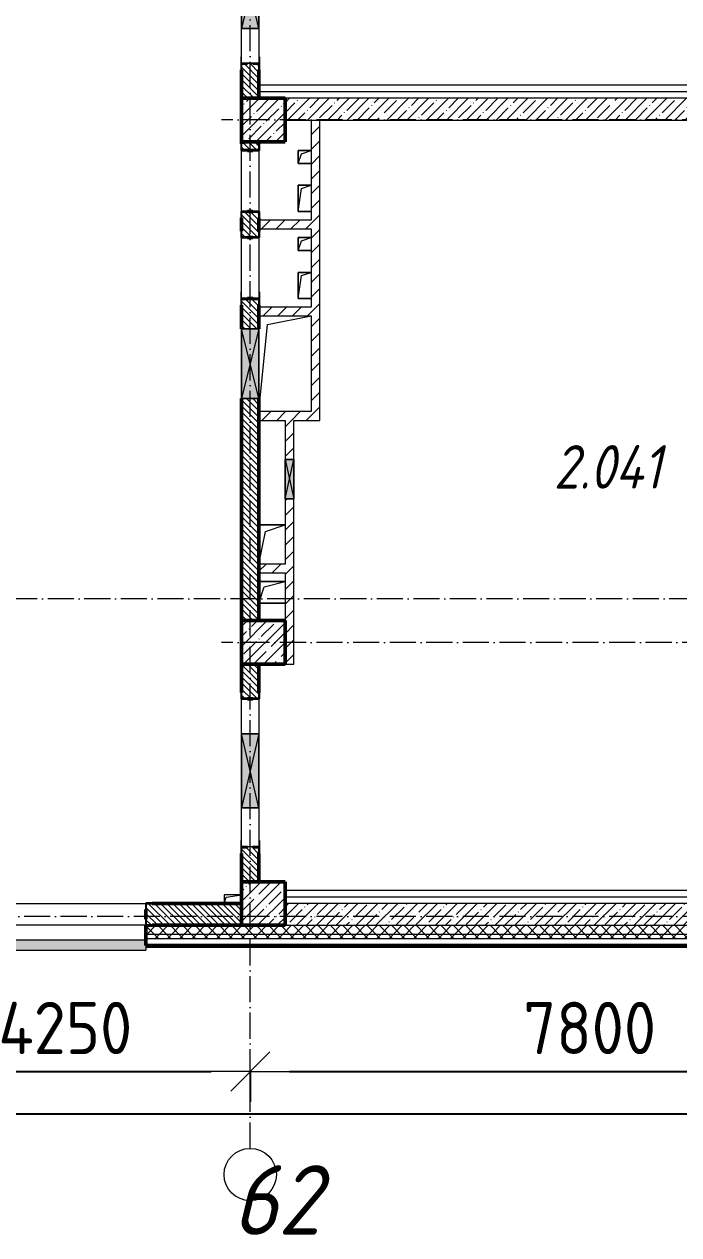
# Model space of a CAD drawing. Header units: millimetres. Extents: x 2294 to 908349, y -83289 to 219220.
# Drawn here: x 98316 to 105837, y 551 to 14456 of the extents above; entities that cross this region are included whole.
import ezdxf

# ---------------------------------------------------------------- set-up
doc = ezdxf.new("R2010")
doc.units = ezdxf.units.MM
doc.linetypes.add('50_200_ШТРИХ_1Т_ш5_п1_п1_', pattern=[700, 500, -100, 0, -100])
for name, color, linetype, lineweight in [('A-____-____-DIMS', 7, 'Continuous', 9), ('A-DETL-____-OTLN-4', 7, 'Continuous', 18), ('A-DETL-GENF-OTLN', 7, 'Continuous', 9), ('A-FLOR-____-OTLN', 7, 'Continuous', 9), ('A-GENM-____-MCUT', 7, 'Continuous', 25), ('A-GENM-____-OTLN', 7, 'Continuous', 9), ('A-GENM-____-OTLN-1', 7, 'Continuous', 25), ('A-GLAZ-____-OTLN', 7, 'Continuous', 9), ('A-WALL-____-MCUT-1', 7, 'Continuous', 9), ('A-WALL-____-MCUT-2', 7, 'Continuous', 50), ('A-WALL-____-MCUT-3', 7, 'Continuous', 9), ('A-WALL-____-OTLN', 7, 'Continuous', 9), ('A-WALL-____-PATT-1', 7, 'Continuous', 9), ('A-WALL-FNSH-MCUT-1', 7, 'Continuous', 9), ('I-WALL-____-OTLN', 7, 'Continuous', 9), ('S-COLS-____-MCUT', 7, 'Continuous', 50), ('S-COLS-____-OTLN', 7, 'Continuous', 9), ('S-GRID-____-IDEN', 7, 'Continuous', 9), ('S-GRID-____-OTLN-1', 7, '50_200_ШТРИХ_1Т_ш5_п1_п1_', 9), ('Марки помещений', 7, 'Continuous', 9)]:
    doc.layers.add(name, color=color, linetype=linetype, lineweight=lineweight)
doc.layers.add('A-GLAZ-____-OTLN-1', color=7, linetype='Continuous', lineweight=9, true_color=0xc0c0c0)
doc.styles.add('ISOCPEUR_I', font='isocpeui.ttf', dxfattribs={"width": 0.9, "height": 2.5})
doc.styles.add('ISOCPEUR_I_3', font='isocpeui.ttf', dxfattribs={"width": 0.85, "height": 2.2})
doc.styles.add('СПДС', font='isocpeur.ttf', dxfattribs={"width": 0.9})
doc.dimstyles.new('Размера А3', dxfattribs={"dimtxt": 800, "dimasz": 450, "dimexe": 350, "dimexo": 100, "dimgap": 200, "dimtad": 1, "dimdec": 0, "dimrnd": 10, "dimzin": 0, "dimdsep": 46, "dimtxsty": 'СПДС', "dimblk": 'ARROWHEAD_6', "dimcen": 1, "dimclrd": 5, "dimclre": 5, "dimclrt": 5, "dimazin": 0, "dimtfac": 1, "dimtdec": 0, "dimtmove": 2, "dimatfit": 3, "dimfxl": 1, "dimtolj": 1, "dimtzin": 0, "dimarcsym": 0})
pattern_1 = [(135, (7562.787, 6025.276), (-35.35534, -35.35534), [])]
pattern_2 = [(45, (7562.79, 6025.28), (-70.71068, 70.71068), []), (135, (7562.79, 6025.28), (-70.71068, -70.71068), [])]
pattern_3 = [(45, (7562.79, 6025.28), (-84.85281, 84.85281), [])]
pattern_4 = [(45, (7562.79, 6025.28), (-114.04925, 114.04925), []), (45, (7676.84, 6025.28), (-114.04925, 114.04925), [201.612, -40.322, 3.353, -36.97])]

# ---------------------------------------------------------------- blocks, each defined once
blk = doc.blocks.new('BSC_Колонна _Прямоугольная - 500х500-V21-АР1_План отверстий 2 этажа в осях 1-64_А-ГГ')
at = {"layer": 'S-COLS-____-OTLN'}
h = blk.add_hatch(dxfattribs=at)
h.set_pattern_fill('FP_50', color=256, style=0, pattern_type=2)
h.set_pattern_definition([(45, (-93500, 1668.96), (-114.04925, 114.04925), []), (45, (-93385.95, 1668.96), (-114.04925, 114.04925), [201.613, -40.323, 3.353, -36.97])])
h.paths.add_polyline_path([(-250, -250), (250, -250), (250, 250), (-250, 250)], flags=0)
at = {"layer": 'S-COLS-____-MCUT'}
for p, q in [((250, 250), (-250, 250)), ((-250, 250), (-250, -250)), ((250, -250), (250, 250)), ((-250, -250), (250, -250))]:
    blk.add_line(p, q, dxfattribs=at)
blk = doc.blocks.new('BSC_Колонна _Прямоугольная - 500х500-V23-АР1_План отверстий 2 этажа в осях 1-64_А-ГГ')
at = {"layer": 'S-COLS-____-OTLN'}
h = blk.add_hatch(dxfattribs=at)
h.set_pattern_fill('FP_52', color=256, style=0, pattern_type=2)
h.set_pattern_definition([(45, (-93500, -7331.04), (-114.04925, 114.04925), []), (45, (-93385.95, -7331.04), (-114.04925, 114.04925), [201.613, -40.323, 3.353, -36.97])])
h.paths.add_polyline_path([(-250, -250), (250, -250), (250, 250), (-250, 250)], flags=0)
at = {"layer": 'S-COLS-____-MCUT'}
for p, q in [((250, 250), (-250, 250)), ((-250, 250), (-250, -250)), ((250, -250), (250, 250)), ((-250, -250), (250, -250))]:
    blk.add_line(p, q, dxfattribs=at)
blk = doc.blocks.new('BSC_Колонна _Прямоугольная - 500х500-V78-АР1_План отверстий 2 этажа в осях 1-64_А-ГГ')
at = {"layer": 'S-COLS-____-OTLN'}
h = blk.add_hatch(dxfattribs=at)
h.set_pattern_fill('FP_107', color=256, style=0, pattern_type=2)
h.set_pattern_definition([(45, (-93500, -1331.04), (-114.04925, 114.04925), []), (45, (-93385.95, -1331.04), (-114.04925, 114.04925), [201.613, -40.323, 3.353, -36.97])])
h.paths.add_polyline_path([(-250, -250), (250, -250), (250, 250), (-250, 250)], flags=0)
at = {"layer": 'S-COLS-____-MCUT'}
for p, q in [((250, 250), (-250, 250)), ((-250, 250), (-250, -250)), ((250, -250), (250, 250)), ((-250, -250), (250, -250))]:
    blk.add_line(p, q, dxfattribs=at)
blk = doc.blocks.new('Фахверк_СКБ_Уголок - 250_2700-27497298-АР1_План отверстий 2 этажа в осях 1-64_А-ГГ')
at = {"layer": 'A-GENM-____-MCUT'}
for p, q in [((200, 181), (125, 181)), ((125, 181), (125, 106)), ((131, 106), (131, 175)), ((131, 175), (200, 175)), ((200, 175), (200, 181)), ((125, 106), (131, 106)), ((131, -6), (125, -6)), ((125, -6), (125, -81)), ((125, -81), (200, -81)), ((131, -75), (131, -6)), ((200, -75), (131, -75)), ((200, -81), (200, -75))]:
    blk.add_line(p, q, dxfattribs=at)
blk = doc.blocks.new('Фахверк_СКБ_Уголок - 200_3960-28268576-АР1_План отверстий 2 этажа в осях 1-64_А-ГГ')
at = {"layer": 'A-GENM-____-MCUT'}
for p, q in [((200, 156), (125, 156)), ((125, 156), (125, 81)), ((131, 81), (131, 150)), ((131, 150), (200, 150)), ((200, 150), (200, 156)), ((125, 81), (131, 81)), ((131, 19), (125, 19)), ((125, 19), (125, -56)), ((131, -50), (131, 19)), ((125, -56), (200, -56)), ((200, -50), (131, -50)), ((200, -56), (200, -50))]:
    blk.add_line(p, q, dxfattribs=at)
blk = doc.blocks.new('154_Стойка_СКБ_Уголок - СМ-2480_200-28346303-АР1_План отверстий 2 этажа в осях 1-64_А-ГГ')
at = {"layer": 'A-GENM-____-MCUT'}
for p, q in [((125, 156), (125, 81)), ((200, 156), (125, 156)), ((131, 81), (131, 150)), ((131, 150), (200, 150)), ((200, 150), (200, 156)), ((125, 81), (131, 81)), ((131, 19), (125, 19)), ((125, 19), (125, -56)), ((131, -50), (131, 19)), ((125, -56), (200, -56)), ((200, -50), (131, -50)), ((200, -56), (200, -50))]:
    blk.add_line(p, q, dxfattribs=at)
blk = doc.blocks.new('Стойка_Влож_Полоса боковая - Полоса-28213942-АР1_План отверстий 2 этажа в осях 1-64_А-ГГ')
at = {"layer": 'A-GENM-____-OTLN'}
for p, q in [((-5, 60), (0, 60)), ((-5, -60), (-5, 60)), ((0, 31), (0, -31)), ((0, -60), (-5, -60))]:
    blk.add_line(p, q, dxfattribs=at)
blk = doc.blocks.new('Стойка_Влож_Уголок_Опорный - Уголок-28213941-АР1_План отверстий 2 этажа в осях 1-64_А-ГГ')
at = {"layer": 'A-GENM-____-OTLN'}
for p, q in [((-212, -6), (-212, 0)), ((0, 0), (0, -6)), ((-212, -75), (-212, -6)), ((-212, -6), (-206, -6)), ((-212, -75), (-206, -75)), ((-6, -6), (0, -6)), ((-6, -75), (0, -75)), ((0, -6), (0, -75))]:
    blk.add_line(p, q, dxfattribs=at)
blk = doc.blocks.new('154_Стойка_СКБ_Уголок - СМ-2180_200-28268025-АР1_План отверстий 2 этажа в осях 1-64_А-ГГ')
at = {"layer": 'A-GENM-____-MCUT'}
for p, q in [((125, 156), (125, 81)), ((200, 156), (125, 156)), ((131, 81), (131, 150)), ((131, 150), (200, 150)), ((200, 150), (200, 156)), ((125, 81), (131, 81)), ((131, 19), (125, 19)), ((125, 19), (125, -56)), ((131, -50), (131, 19)), ((125, -56), (200, -56)), ((200, -50), (131, -50)), ((200, -56), (200, -50))]:
    blk.add_line(p, q, dxfattribs=at)
blk = doc.blocks.new('Фахверк_СКБ_Уголок - 200_3960_зеркало-28268689-АР1_План отверстий 2 этажа в осях 1-64_А-ГГ')
at = {"layer": 'A-GENM-____-MCUT'}
for p, q in [((200, 156), (125, 156)), ((125, 156), (125, 81)), ((131, 81), (131, 150)), ((131, 150), (200, 150)), ((200, 150), (200, 156)), ((125, 81), (131, 81)), ((131, 19), (125, 19)), ((125, 19), (125, -56)), ((131, -50), (131, 19)), ((125, -56), (200, -56)), ((200, -50), (131, -50)), ((200, -56), (200, -50))]:
    blk.add_line(p, q, dxfattribs=at)
blk = doc.blocks.new('AR_Отверстие прямоугольное _в плите_ - AR_Отверстие прямоугольное _в плите_-30423627-АР1_План отверстий 2 этажа в осях 1-64_А-ГГ')
at = {"layer": 'A-GENM-____-OTLN'}
for p, q in [((75, 75), (-75, 75)), ((-75, 75), (-75, -75)), ((-75, -75), (-37, 37)), ((-37, 37), (75, 75)), ((-75, -75), (75, -75))]:
    blk.add_line(p, q, dxfattribs=at)
blk = doc.blocks.new('AR_Отверстие прямоугольное _в плите_ - AR_Отверстие прямоугольное _в плите_-30423637-АР1_План отверстий 2 этажа в осях 1-64_А-ГГ')
at = {"layer": 'A-GENM-____-OTLN'}
for p, q in [((75, 150), (-75, 150)), ((-75, 150), (-75, -150)), ((-37, 113), (75, 150)), ((-75, -150), (-37, 113)), ((-75, -150), (75, -150))]:
    blk.add_line(p, q, dxfattribs=at)
blk = doc.blocks.new('AR_Отверстие прямоугольное _в плите_ - AR_Отверстие прямоугольное _в плите_-V161-АР1_План отверстий 2 этажа в осях 1-64_А-ГГ')
at = {"layer": 'A-GENM-____-OTLN'}
for p, q in [((100, 50), (-100, 50)), ((-100, 50), (-100, -50)), ((-100, -50), (-75, 25)), ((-75, 25), (100, 50))]:
    blk.add_line(p, q, dxfattribs=at)
blk = doc.blocks.new('AR_Отверстие прямоугольное _в плите_ - AR_Отверстие прямоугольное _в плите_-30552713-АР1_План отверстий 2 этажа в осях 1-64_А-ГГ')
at = {"layer": 'A-GENM-____-OTLN'}
for p, q in [((-300, -550), (-200, 450)), ((-200, 450), (300, 550))]:
    blk.add_line(p, q, dxfattribs=at)
blk = doc.blocks.new('AR_Отверстие прямоугольное _в плите_ - AR_Отверстие прямоугольное _в плите_-30552572-АР1_План отверстий 2 этажа в осях 1-64_А-ГГ')
at = {"layer": 'A-GENM-____-OTLN'}
for p, q in [((150, 125), (-150, 125)), ((-150, -125), (-88, 63)), ((-88, 63), (150, 125)), ((-150, -125), (150, -125))]:
    blk.add_line(p, q, dxfattribs=at)
blk = doc.blocks.new('AR_Отверстие прямоугольное _в плите_ - AR_Отверстие прямоугольное _в плите_-V177-АР1_План отверстий 2 этажа в осях 1-64_А-ГГ')
at = {"layer": 'A-GENM-____-OTLN'}
for p, q in [((150, 225), (-150, 225)), ((-150, -225), (-75, 150)), ((-75, 150), (150, 225))]:
    blk.add_line(p, q, dxfattribs=at)
blk = doc.blocks.new('Отлив_СКБ - Отлив витража_120_НВФ-V194-АР1_План отверстий 2 этажа в осях 1-64_А-ГГ')
at = {"layer": 'A-GLAZ-____-OTLN-1'}
for points in [[(1800, -2), (1800, 0), (0, 0), (0, -2), (1544, -2)], [(1544, -120), (1800, -120), (1800, -2), (0, -2), (0, -120)]]:
    blk.add_hatch(color=256, dxfattribs=at).paths.add_polyline_path(points, flags=0)
at = {"layer": 'A-GLAZ-____-OTLN'}
for p, q in [((0, 0), (1800, 0)), ((1800, -2), (0, -2)), ((0, -120), (0, -83)), ((0, -120), (1800, -120)), ((1800, -83), (1800, -120))]:
    blk.add_line(p, q, dxfattribs=at)
blk = doc.blocks.new('AR_Отверстие прямоугольное _в стене_ - AR_Отверстие прямоугольное _в стене__ОВ-36856221-АР1_План отверстий 2 этажа в осях 1-64_А-ГГ')
at = {"layer": 'A-GLAZ-____-OTLN'}
blk.add_hatch(color=256, dxfattribs=at).paths.add_polyline_path([(-225, -50), (225, -50), (225, 50), (-225, 50)], flags=0)
at = {"layer": 'A-DETL-GENF-OTLN'}
for p, q in [((-225, -50), (-225, 50)), ((-225, 50), (225, 50)), ((225, 50), (-225, -50)), ((-225, 50), (225, -50)), ((225, 50), (-225, 50)), ((-225, 50), (-225, -50)), ((225, 50), (225, -50)), ((225, -50), (225, 50)), ((225, -50), (-225, -50)), ((-225, -50), (225, -50))]:
    blk.add_line(p, q, dxfattribs=at)
blk = doc.blocks.new('AR_Отверстие прямоугольное _в стене__БезПР - AR_Отверстие прямоугольное _в стене__БезПР-36854796-АР1_План отверстий 2 этажа в осях 1-64_А-ГГ')
at = {"layer": 'A-GLAZ-____-OTLN'}
blk.add_hatch(color=256, dxfattribs=at).paths.add_polyline_path([(400, -100), (400, 100), (-400, 100), (-400, -100), (355, -100)], flags=0)
at = {"layer": 'A-DETL-GENF-OTLN'}
for p, q in [((-400, -100), (-400, 100)), ((-400, 100), (400, 100)), ((400, 100), (-400, -100)), ((-400, 100), (400, -100)), ((400, 100), (-400, 100)), ((-400, 100), (-400, -100)), ((400, 100), (400, -100)), ((400, -100), (400, 100)), ((400, -100), (-400, -100)), ((-400, -100), (400, -100))]:
    blk.add_line(p, q, dxfattribs=at)
at = {"layer": 'A-GLAZ-____-OTLN'}
blk.add_line((400, 100), (-400, 100), dxfattribs=at)
blk = doc.blocks.new('AR_Отверстие прямоугольное _в стене_ - AR_Отверстие прямоугольное _в стене__ОВ-36798040-АР1_План отверстий 2 этажа в осях 1-64_А-ГГ')
at = {"layer": 'A-GLAZ-____-OTLN'}
blk.add_hatch(color=256, dxfattribs=at).paths.add_polyline_path([(425, -100), (425, 100), (-425, 100), (-425, -100)], flags=0)
at = {"layer": 'A-DETL-GENF-OTLN'}
for p, q in [((-425, -100), (-425, 100)), ((-425, 100), (425, 100)), ((425, 100), (-425, -100)), ((-425, 100), (425, -100)), ((425, 100), (-425, 100)), ((-425, 100), (-425, -100)), ((425, 100), (425, -100)), ((425, -100), (425, 100)), ((425, -100), (-425, -100)), ((-425, -100), (425, -100))]:
    blk.add_line(p, q, dxfattribs=at)
blk = doc.blocks.new('Ось сетки - Круг_Ø6_00__ISO-2_5_0_9K_-25732049-АР1_План отверстий 2 этажа в осях 1-64_А-ГГ')
at = {"layer": 'S-GRID-____-IDEN'}
blk.add_circle((0, 0), 3, dxfattribs=at)
blk = doc.blocks.new('2floor')
at = {"layer": 'A-WALL-____-PATT-1'}
h = blk.add_hatch(dxfattribs=at)
h.set_pattern_fill('FP_6', color=256, style=0, pattern_type=2)
h.set_pattern_definition(pattern_1)
h.paths.add_polyline_path([(101013, 13606), (101013, 14000), (100944, 14000), (100944, 14006), (100882, 14006), (100882, 14000), (100813, 14000), (100813, 13606)], flags=0)
h.paths.add_polyline_path([(100944, 15706), (100944, 15712), (101013, 15712), (101013, 16106), (100813, 16106), (100813, 15712), (100882, 15712), (100882, 15706)], flags=0)
h = blk.add_hatch(dxfattribs=at)
h.set_pattern_fill('FP_25', color=256, style=0, pattern_type=2)
h.set_pattern_definition(pattern_4)
h.paths.add_polyline_path([(108313, 13356), (108313, 13606), (101313, 13606), (101313, 13356), (108295, 13356)], flags=0)
h = blk.add_hatch(dxfattribs=at)
h.set_pattern_fill('FP_4', color=256, style=0, pattern_type=2)
h.set_pattern_definition(pattern_3)
h.paths.add_polyline_path([(101713, 10006), (101713, 13356), (101613, 13356), (101613, 10006)], flags=0)
h = blk.add_hatch(dxfattribs=at)
h.set_pattern_fill('FP_6', color=256, style=0, pattern_type=2)
h.set_pattern_definition(pattern_1)
h.paths.add_polyline_path([(100813, 7606), (101013, 7606), (101013, 10156), (100813, 10156)], flags=0)
h.paths.add_polyline_path([(100994, 10956), (101013, 10956), (101012, 11300), (100944, 11300), (100944, 11306), (100882, 11306), (100882, 11300), (100813, 11300), (100813, 10956), (100944, 10956)], flags=0)
h.paths.add_polyline_path([(100944, 12006), (100944, 12012), (101013, 12012), (101013, 12300), (100944, 12300), (100944, 12306), (100882, 12306), (100882, 12300), (100813, 12300), (100813, 12012), (100882, 12012), (100882, 12006)], flags=0)
h.paths.add_polyline_path([(100944, 13006), (100944, 13012), (101013, 13012), (101013, 13106), (100813, 13106), (100813, 13012), (100882, 13012), (100882, 13006)], flags=0)
h = blk.add_hatch(dxfattribs=at)
h.set_pattern_fill('FP_4', color=256, style=0, pattern_type=2)
h.set_pattern_definition(pattern_3)
h.paths.add_polyline_path([(101613, 12106), (101613, 12206), (101013, 12206), (101013, 12106), (101225, 12106)], flags=0)
h = blk.add_hatch(dxfattribs=at)
h.set_pattern_fill('FP_4', color=256, style=0, pattern_type=2)
h.set_pattern_definition(pattern_3)
h.paths.add_polyline_path([(101613, 11106), (101613, 11206), (101013, 11206), (101013, 11106), (101225, 11106)], flags=0)
h = blk.add_hatch(dxfattribs=at)
h.set_pattern_fill('FP_4', color=256, style=0, pattern_type=2)
h.set_pattern_definition(pattern_3)
h.paths.add_polyline_path([(101013, 9906), (101713, 9906), (101713, 10006), (101013, 10006)], flags=0)
h = blk.add_hatch(dxfattribs=at)
h.set_pattern_fill('FP_4', color=256, style=0, pattern_type=2)
h.set_pattern_definition(pattern_3)
h.paths.add_polyline_path([(101413, 7106), (101413, 9006), (101313, 9006), (101313, 7106)], flags=0)
h.paths.add_polyline_path([(101413, 9456), (101413, 9906), (101313, 9906), (101313, 9456), (101386, 9456)], flags=0)
h = blk.add_hatch(dxfattribs=at)
h.set_pattern_fill('FP_4', color=256, style=0, pattern_type=2)
h.set_pattern_definition(pattern_3)
h.paths.add_polyline_path([(101013, 8156), (101313, 8156), (101313, 8256), (101013, 8256)], flags=0)
h = blk.add_hatch(dxfattribs=at)
h.set_pattern_fill('FP_6', color=256, style=0, pattern_type=2)
h.set_pattern_definition(pattern_1)
h.paths.add_polyline_path([(101013, 4606), (101013, 5000), (100944, 5000), (100944, 5006), (100882, 5006), (100882, 5000), (100813, 5000), (100813, 4606), (100973, 4606)], flags=0)
h.paths.add_polyline_path([(100944, 6706), (100944, 6712), (101013, 6712), (101013, 7106), (100813, 7106), (100813, 6712), (100882, 6712), (100882, 6706)], flags=0)
h = blk.add_hatch(dxfattribs=at)
h.set_pattern_fill('FP_6', color=256, style=0, pattern_type=2)
h.set_pattern_definition(pattern_1)
h.paths.add_polyline_path([(99788, 4106), (100813, 4106), (100813, 4356), (99719, 4356), (99719, 4287), (99713, 4287), (99713, 4175), (99719, 4175), (99719, 4106)], flags=0)
h.paths.add_polyline_path([(97907, 4106), (97907, 4175), (97913, 4175), (97913, 4287), (97907, 4287), (97907, 4356), (97063, 4356), (97063, 4106), (97838, 4106)], flags=0)
h = blk.add_hatch(dxfattribs=at)
h.set_pattern_fill('FP_25', color=256, style=0, pattern_type=2)
h.set_pattern_definition(pattern_4)
h.paths.add_polyline_path([(108295, 4106), (108313, 4106), (108313, 4356), (101313, 4356), (101313, 4106), (106527, 4106)], flags=0)
h = blk.add_hatch(dxfattribs=at)
h.set_pattern_fill('FP_1', color=256, style=0, pattern_type=2)
h.set_pattern_definition(pattern_2)
h.paths.add_polyline_path([(108813, 4006), (108813, 4106), (99788, 4106), (99788, 4100), (99713, 4100), (99713, 4006), (108313, 4006)], flags=0)
h.paths.add_polyline_path([(97913, 4006), (97913, 4100), (97838, 4100), (97838, 4106), (89963, 4106), (89963, 4006), (97690, 4006)], flags=0)
h.paths.add_polyline_path([(88463, 4006), (88963, 4006), (88963, 4106), (87838, 4106), (87838, 4100), (87763, 4100), (87763, 4006), (87838, 4006)], flags=0)
h.paths.add_polyline_path([(78563, 4006), (79963, 4006), (79963, 4106), (78638, 4106), (78638, 4100), (78563, 4100)], flags=0)
h.paths.add_polyline_path([(76413, 4006), (76763, 4006), (76763, 4100), (76688, 4100), (76688, 4106), (75638, 4106), (75638, 4100), (75563, 4100), (75563, 4006), (75913, 4006)], flags=0)
h.paths.add_polyline_path([(73762, 4006), (73762, 4100), (73688, 4100), (73688, 4106), (72638, 4106), (72638, 4100), (72563, 4100), (72563, 4006), (72945, 4006)], flags=0)
h.paths.add_polyline_path([(70763, 4006), (70763, 4100), (70688, 4100), (70688, 4106), (69638, 4106), (69638, 4100), (69563, 4100), (69563, 4006), (70294, 4006)], flags=0)
h.paths.add_polyline_path([(66913, 4006), (67763, 4006), (67763, 4100), (67688, 4100), (67688, 4106), (66638, 4106), (66638, 4100), (66563, 4100), (66563, 4006), (66759, 4006)], flags=0)
h.paths.add_polyline_path([(61457, 4006), (61763, 4006), (61763, 4100), (61688, 4100), (61688, 4106), (60638, 4106), (60638, 4100), (60563, 4100), (60563, 4006), (61413, 4006)], flags=0)
h.paths.add_polyline_path([(57563, 4006), (58763, 4006), (58763, 4100), (58688, 4100), (58688, 4106), (57638, 4106), (57638, 4100), (57563, 4100)], flags=0)
h.paths.add_polyline_path([(55271, 4006), (55763, 4006), (55763, 4100), (55688, 4100), (55688, 4106), (54638, 4106), (54638, 4100), (54563, 4100), (54563, 4006), (54638, 4006)], flags=0)
h.paths.add_polyline_path([(52619, 4006), (52763, 4006), (52763, 4100), (52688, 4100), (52688, 4106), (51638, 4106), (51638, 4100), (51563, 4100), (51563, 4006), (52413, 4006)], flags=0)
h.paths.add_polyline_path([(49763, 4006), (49763, 4100), (49688, 4100), (49688, 4106), (48638, 4106), (48638, 4100), (48563, 4100), (48563, 4006), (49688, 4006)], flags=0)
h.paths.add_polyline_path([(46763, 4006), (46763, 4100), (46688, 4101), (46688, 4106), (45363, 4106), (45363, 4006), (46757, 4006)], flags=0)
h.paths.add_polyline_path([(42363, 4006), (43563, 4006), (43563, 4100), (43488, 4100), (43488, 4106), (42363, 4106)], flags=0)
h.paths.add_polyline_path([(40557, 4006), (40563, 4006), (40563, 4100), (40488, 4100), (40488, 4106), (39438, 4106), (39438, 4100), (39363, 4100), (39363, 4006), (40488, 4006)], flags=0)
h.paths.add_polyline_path([(37488, 4006), (37563, 4006), (37563, 4100), (37488, 4100), (37488, 4106), (36363, 4106), (36363, 4006), (36863, 4006)], flags=0)
h.paths.add_polyline_path([(33863, 4006), (34563, 4006), (34563, 4100), (34488, 4100), (34488, 4106), (33363, 4106), (33363, 4006)], flags=0)
h.paths.add_polyline_path([(31563, 4006), (31563, 4100), (31488, 4100), (31488, 4106), (30438, 4106), (30438, 4100), (30363, 4100), (30363, 4006), (30526, 4006)], flags=0)
h.paths.add_polyline_path([(28488, 4006), (28563, 4006), (28563, 4100), (28488, 4100), (28488, 4106), (27363, 4106), (27363, 4006), (27875, 4006)], flags=0)
h.paths.add_polyline_path([(24363, 4006), (25563, 4006), (25563, 4100), (25488, 4100), (25488, 4106), (24363, 4106)], flags=0)
h.paths.add_polyline_path([(22563, 4006), (22563, 4100), (22488, 4100), (22488, 4106), (21438, 4106), (21438, 4100), (21363, 4100), (21363, 4006), (22463, 4006)], flags=0)
h.paths.add_polyline_path([(20363, 4006), (20363, 4100), (20288, 4100), (20288, 4106), (15038, 4106), (15038, 4100), (14963, 4100), (14963, 4006), (19921, 4006)], flags=0)
h.paths.add_polyline_path([(12863, 4006), (13963, 4006), (13963, 4100), (13888, 4100), (13888, 4106), (5113, 4106), (5113, 4006), (12851, 4006)], flags=0)
h = blk.add_hatch(dxfattribs=at)
h.set_pattern_fill('FP_1', color=256, style=0, pattern_type=2)
h.set_pattern_definition(pattern_2)
h.paths.add_polyline_path([(108813, 3956), (108913, 3956), (108913, 4006), (99713, 4006), (99713, 3956), (108295, 3956)], flags=0)
h.paths.add_polyline_path([(96806, 3956), (97913, 3956), (97913, 4006), (89963, 4006), (89963, 3956), (95922, 3956)], flags=0)
h.paths.add_polyline_path([(87763, 3956), (88963, 3956), (88963, 4006), (87763, 4006)], flags=0)
h.paths.add_polyline_path([(79963, 3956), (79963, 4006), (78563, 4006), (78563, 3956), (79131, 3956)], flags=0)
h.paths.add_polyline_path([(76763, 3956), (76763, 4006), (75563, 4006), (75563, 3956), (76480, 3956)], flags=0)
h.paths.add_polyline_path([(72945, 3956), (73762, 3956), (73762, 4006), (72563, 4006), (72563, 3956)], flags=0)
h.paths.add_polyline_path([(70763, 3956), (70763, 4006), (69563, 4006), (69563, 3956), (70294, 3956)], flags=0)
h.paths.add_polyline_path([(67643, 3956), (67763, 3956), (67763, 4006), (66563, 4006), (66563, 3956), (66759, 3956)], flags=0)
h.paths.add_polyline_path([(61763, 3956), (61763, 4006), (60563, 4006), (60563, 3956), (61457, 3956)], flags=0)
h.paths.add_polyline_path([(58763, 3956), (58763, 4006), (57563, 4006), (57563, 3956), (57922, 3956)], flags=0)
h.paths.add_polyline_path([(54563, 3956), (55763, 3956), (55763, 4006), (54563, 4006)], flags=0)
h.paths.add_polyline_path([(52619, 3956), (52763, 3956), (52763, 4006), (51563, 4006), (51563, 3956), (51736, 3956)], flags=0)
h.paths.add_polyline_path([(49763, 3956), (49763, 4006), (48563, 4006), (48563, 3956), (49085, 3956)], flags=0)
h.paths.add_polyline_path([(46433, 3956), (46763, 3956), (46763, 4006), (45363, 4006), (45363, 3956), (45550, 3956)], flags=0)
h.paths.add_polyline_path([(43563, 3956), (43563, 4006), (42363, 4006), (42363, 3956), (42898, 3956)], flags=0)
h.paths.add_polyline_path([(40563, 3956), (40563, 4006), (39363, 4006), (39363, 3956)], flags=0)
h.paths.add_polyline_path([(37563, 3956), (37563, 4006), (36363, 4006), (36363, 3956)], flags=0)
h.paths.add_polyline_path([(33363, 3956), (34563, 3956), (34563, 4006), (33363, 4006)], flags=0)
h.paths.add_polyline_path([(31563, 3956), (31563, 4006), (30363, 4006), (30363, 3956), (30526, 3956)], flags=0)
h.paths.add_polyline_path([(28563, 3956), (28563, 4006), (27363, 4006), (27363, 3956), (27875, 3956)], flags=0)
h.paths.add_polyline_path([(25563, 3956), (25563, 4006), (24363, 4006), (24363, 3956), (25224, 3956)], flags=0)
h.paths.add_polyline_path([(22563, 3956), (22563, 4006), (21363, 4006), (21363, 3956), (21689, 3956)], flags=0)
h.paths.add_polyline_path([(20363, 3956), (20363, 4006), (14963, 4006), (14963, 3956), (19921, 3956)], flags=0)
h.paths.add_polyline_path([(13963, 3956), (13963, 4006), (5013, 4006), (5013, 3956), (12851, 3956)], flags=0)
h = blk.add_hatch(dxfattribs=at)
h.set_pattern_fill('FP_3', color=256, style=0, pattern_type=2)
h.set_pattern_definition([(45, (7562.79, 6025.28), (-85.53659, 85.53659), []), (45, (7619.81, 6025.28), (-85.53659, 85.53659), [])])
h.paths.add_polyline_path([(109043, 3856), (109043, 3876), (99713, 3876), (99713, 3856), (108295, 3856)], flags=0)
h.paths.add_polyline_path([(97913, 3856), (97913, 3876), (89963, 3876), (89963, 3856), (97690, 3856)], flags=0)
h.paths.add_polyline_path([(87763, 3856), (88963, 3856), (88963, 3876), (87763, 3876)], flags=0)
h.paths.add_polyline_path([(79963, 3856), (79963, 3876), (79448, 3876), (79448, 3856)], flags=0)
at = {"layer": 'A-DETL-____-OTLN-4'}
for p, q in [((108563, 13756), (101013, 13756)), ((108563, 13681), (101013, 13681)), ((108313, 4506), (101313, 4506)), ((108313, 4431), (101313, 4431))]:
    blk.add_line(p, q, dxfattribs=at)
at = {"layer": 'A-FLOR-____-OTLN'}
for p, q in [((101463, 13006), (101613, 13006)), ((101463, 12856), (101463, 13006)), ((101613, 12856), (101463, 12856)), ((101463, 12606), (101613, 12606)), ((101463, 12306), (101463, 12606)), ((101613, 12306), (101463, 12306)), ((101463, 12006), (101613, 12006)), ((101463, 11856), (101463, 12006)), ((101613, 11856), (101463, 11856)), ((101463, 11606), (101613, 11606)), ((101463, 11306), (101463, 11606)), ((101613, 11306), (101463, 11306)), ((101013, 8706), (101313, 8706)), ((101013, 8056), (101313, 8056)), ((101313, 7806), (101013, 7806))]:
    blk.add_line(p, q, dxfattribs=at)
at = {"layer": 'A-WALL-____-MCUT-1'}
for p, q in [((108313, 13606), (101313, 13606)), ((101313, 13356), (108313, 13356)), ((108313, 4356), (101313, 4356)), ((101313, 4106), (108313, 4106))]:
    blk.add_line(p, q, dxfattribs=at)
at = {"layer": 'A-WALL-____-MCUT-2'}
for p, q in [((100813, 13931), (100813, 13606)), ((101013, 13606), (101013, 13931)), ((100813, 13106), (100813, 13081)), ((101013, 13081), (101013, 13106)), ((100882, 13006), (100944, 13006)), ((100944, 12306), (100882, 12306)), ((100813, 12231), (100813, 12081)), ((101013, 12081), (101013, 12231)), ((100882, 12006), (100944, 12006)), ((100944, 11306), (100882, 11306)), ((100813, 11231), (100813, 10956)), ((101013, 10956), (101013, 11231)), ((100813, 10156), (100813, 7606)), ((101013, 7606), (101013, 10156)), ((100813, 7106), (100813, 6781)), ((101013, 6781), (101013, 7106)), ((100882, 6706), (100944, 6706)), ((100813, 4931), (100813, 4606)), ((101013, 4606), (101013, 4931)), ((100813, 4356), (99788, 4356)), ((99713, 4287), (99713, 4175)), ((99713, 4100), (99713, 3876)), ((99788, 4106), (100813, 4106)), ((99713, 3876), (109043, 3876))]:
    blk.add_line(p, q, dxfattribs=at)
at = {"layer": 'A-WALL-____-MCUT-3'}
for p, q in [((99713, 4006), (108913, 4006)), ((99713, 3956), (108963, 3956))]:
    blk.add_line(p, q, dxfattribs=at)
at = {"layer": 'A-WALL-____-OTLN'}
for p, q in [((97913, 4356), (99713, 4356)), ((99713, 4106), (97913, 4106))]:
    blk.add_line(p, q, dxfattribs=at)
at = {"layer": 'A-WALL-FNSH-MCUT-1'}
for p, q in [((101613, 13356), (101613, 12206)), ((101713, 9906), (101713, 13356)), ((101613, 12206), (101013, 12206)), ((101013, 12106), (101613, 12106)), ((101613, 12106), (101613, 11206)), ((101613, 11206), (101013, 11206)), ((101013, 11106), (101613, 11106)), ((101613, 11106), (101613, 10006)), ((101613, 10006), (101013, 10006)), ((101013, 9906), (101313, 9906)), ((101313, 9906), (101313, 9456)), ((101413, 9456), (101413, 9906)), ((101413, 9906), (101713, 9906)), ((101313, 9006), (101313, 8256)), ((101413, 7106), (101413, 9006)), ((101313, 8256), (101013, 8256)), ((101013, 8156), (101313, 8156)), ((101313, 8156), (101313, 7606)), ((101313, 7106), (101413, 7106)), ((99713, 3876), (99713, 3856)), ((99713, 3856), (109063, 3856))]:
    blk.add_line(p, q, dxfattribs=at)
at = {"layer": 'I-WALL-____-OTLN'}
for p, q in [((100813, 14006), (100813, 14406)), ((101013, 14406), (101013, 14006)), ((100813, 12306), (100813, 13006)), ((101013, 13006), (101013, 12306)), ((100813, 11306), (100813, 12006)), ((101013, 12006), (101013, 11306)), ((100813, 6306), (100813, 6706)), ((101013, 6706), (101013, 6306)), ((100813, 5006), (100813, 5456)), ((101013, 5456), (101013, 5006))]:
    blk.add_line(p, q, dxfattribs=at)
at = {"layer": 'A-GENM-____-OTLN'}
for name, p, rotation in [('Стойка_Влож_Уголок_Опорный - Уголок-28213941-АР1_План отверстий 2 этажа в осях 1-64_А-ГГ', (100807, 14006), 180), ('Стойка_Влож_Полоса боковая - Полоса-28213942-АР1_План отверстий 2 этажа в осях 1-64_А-ГГ', (100913, 14006), 269.9999999999999), ('Стойка_Влож_Уголок_Опорный - Уголок-28213941-АР1_План отверстий 2 этажа в осях 1-64_А-ГГ', (100807, 11306), 180), ('Стойка_Влож_Уголок_Опорный - Уголок-28213941-АР1_План отверстий 2 этажа в осях 1-64_А-ГГ', (100807, 5006), 180), ('Стойка_Влож_Полоса боковая - Полоса-28213942-АР1_План отверстий 2 этажа в осях 1-64_А-ГГ', (100913, 5006), 269.9999999999999)]:
    blk.add_blockref(name, p, dxfattribs=dict(at, rotation=rotation))
for name, p in [('AR_Отверстие прямоугольное _в плите_ - AR_Отверстие прямоугольное _в плите_-30423627-АР1_План отверстий 2 этажа в осях 1-64_А-ГГ', (101538, 12931)), ('AR_Отверстие прямоугольное _в плите_ - AR_Отверстие прямоугольное _в плите_-30423637-АР1_План отверстий 2 этажа в осях 1-64_А-ГГ', (101538, 12456)), ('AR_Отверстие прямоугольное _в плите_ - AR_Отверстие прямоугольное _в плите_-30423627-АР1_План отверстий 2 этажа в осях 1-64_А-ГГ', (101538, 11931)), ('AR_Отверстие прямоугольное _в плите_ - AR_Отверстие прямоугольное _в плите_-30423637-АР1_План отверстий 2 этажа в осях 1-64_А-ГГ', (101538, 11456)), ('AR_Отверстие прямоугольное _в плите_ - AR_Отверстие прямоугольное _в плите_-30552713-АР1_План отверстий 2 этажа в осях 1-64_А-ГГ', (101313, 10556)), ('AR_Отверстие прямоугольное _в плите_ - AR_Отверстие прямоугольное _в плите_-V177-АР1_План отверстий 2 этажа в осях 1-64_А-ГГ', (101163, 8481)), ('AR_Отверстие прямоугольное _в плите_ - AR_Отверстие прямоугольное _в плите_-30552572-АР1_План отверстий 2 этажа в осях 1-64_А-ГГ', (101163, 7931)), ('AR_Отверстие прямоугольное _в плите_ - AR_Отверстие прямоугольное _в плите_-V161-АР1_План отверстий 2 этажа в осях 1-64_А-ГГ', (100713, 4406))]:
    blk.add_blockref(name, p, dxfattribs=at)
at = {"layer": 'A-GENM-____-OTLN-1'}
for name, p, rotation in [('154_Стойка_СКБ_Уголок - СМ-2480_200-28346303-АР1_План отверстий 2 этажа в осях 1-64_А-ГГ', (100863, 14131), 269.9999999999999), ('Фахверк_СКБ_Уголок - 200_3960_зеркало-28268689-АР1_План отверстий 2 этажа в осях 1-64_А-ГГ', (100963, 12881), 89.9999999999999), ('Фахверк_СКБ_Уголок - 200_3960-28268576-АР1_План отверстий 2 этажа в осях 1-64_А-ГГ', (100863, 12431), 269.9999999999999), ('Фахверк_СКБ_Уголок - 200_3960_зеркало-28268689-АР1_План отверстий 2 этажа в осях 1-64_А-ГГ', (100963, 11881), 89.9999999999999), ('154_Стойка_СКБ_Уголок - СМ-2180_200-28268025-АР1_План отверстий 2 этажа в осях 1-64_А-ГГ', (100863, 11431), 269.9999999999999), ('Фахверк_СКБ_Уголок - 200_3960-28268576-АР1_План отверстий 2 этажа в осях 1-64_А-ГГ', (100963, 6581), 89.9999999999999), ('154_Стойка_СКБ_Уголок - СМ-2480_200-28346303-АР1_План отверстий 2 этажа в осях 1-64_А-ГГ', (100863, 5131), 269.9999999999999)]:
    blk.add_blockref(name, p, dxfattribs=dict(at, rotation=rotation))
blk.add_blockref('Фахверк_СКБ_Уголок - 250_2700-27497298-АР1_План отверстий 2 этажа в осях 1-64_А-ГГ', (99588, 4181), dxfattribs=at)
at = {"layer": 'A-GLAZ-____-OTLN'}
for name, p, rotation in [('AR_Отверстие прямоугольное _в стене_ - AR_Отверстие прямоугольное _в стене__ОВ-36798040-АР1_План отверстий 2 этажа в осях 1-64_А-ГГ', (100913, 14831), 269.9999999999999), ('AR_Отверстие прямоугольное _в стене__БезПР - AR_Отверстие прямоугольное _в стене__БезПР-36854796-АР1_План отверстий 2 этажа в осях 1-64_А-ГГ', (100913, 10556), 269.9999999999999), ('AR_Отверстие прямоугольное _в стене_ - AR_Отверстие прямоугольное _в стене__ОВ-36856221-АР1_План отверстий 2 этажа в осях 1-64_А-ГГ', (101363, 9231), 90), ('AR_Отверстие прямоугольное _в стене_ - AR_Отверстие прямоугольное _в стене__ОВ-36798040-АР1_План отверстий 2 этажа в осях 1-64_А-ГГ', (100913, 5881), 269.9999999999999)]:
    blk.add_blockref(name, p, dxfattribs=dict(at, rotation=rotation))
blk.add_blockref('Отлив_СКБ - Отлив витража_120_НВФ-V194-АР1_План отверстий 2 этажа в осях 1-64_А-ГГ', (97913, 3939), dxfattribs=at)
at = {"layer": 'S-COLS-____-OTLN'}
for name, p in [('BSC_Колонна _Прямоугольная - 500х500-V23-АР1_План отверстий 2 этажа в осях 1-64_А-ГГ', (101063, 13356)), ('BSC_Колонна _Прямоугольная - 500х500-V78-АР1_План отверстий 2 этажа в осях 1-64_А-ГГ', (101063, 7356)), ('BSC_Колонна _Прямоугольная - 500х500-V21-АР1_План отверстий 2 этажа в осях 1-64_А-ГГ', (101063, 4356))]:
    blk.add_blockref(name, p, dxfattribs=at)
at = {"layer": 'S-GRID-____-IDEN', "xscale": 99.99999999999993, "yscale": 99.99999999999993, "zscale": 99.99999999999993}
blk.add_blockref('Ось сетки - Круг_Ø6_00__ISO-2_5_0_9K_-25732049-АР1_План отверстий 2 этажа в осях 1-64_А-ГГ', (100913, 1243), dxfattribs=at)
at = {"layer": 'Марки помещений', "insert": (104400, 9622), "char_height": 500, "width": 769.62, "attachment_point": 1, "style": 'ISOCPEUR_I_3'}
blk.add_mtext('2.041', dxfattribs=at)
blk = doc.blocks.new('ARROWHEAD_6')
at = {"color": 0, "linetype": 'Continuous'}
for p, q in [((-0.5, -0.5), (0.5, 0.5)), ((0, 0), (-1, 0))]:
    blk.add_line(p, q, dxfattribs=at)
blk = doc.blocks.new('*D2739')
at = {"layer": 'A-____-____-DIMS', "color": 0, "lineweight": -2, "transparency": 16777216}
for p, q in [((254684, 2433), (254684, 2077)), ((255134, 2427), (258484, 2427)), ((258934, 2433), (258934, 2077))]:
    blk.add_line(p, q, dxfattribs=at)
at = {"layer": 'Defpoints', "color": 0, "transparency": 16777216}
for p in [(254684, 2533), (258934, 2533), (258934, 2427)]:
    blk.add_point(p, dxfattribs=at)
at = {"layer": 'A-____-____-DIMS', "color": 0, "lineweight": -2, "transparency": 16777216, "xscale": 450, "yscale": 450, "zscale": 450, "rotation": 180}
blk.add_blockref('ARROWHEAD_6', (254684, 2427), dxfattribs=at)
at = {"layer": 'A-____-____-DIMS', "color": 0, "lineweight": -2, "transparency": 16777216, "xscale": 450, "yscale": 450, "zscale": 450}
blk.add_blockref('ARROWHEAD_6', (258934, 2427), dxfattribs=at)
at = {"layer": 'A-____-____-DIMS', "color": 0, "transparency": 16777216, "insert": (256809, 2927), "char_height": 600, "attachment_point": 5, "style": 'СПДС'}
blk.add_mtext('\\A1;4250', dxfattribs=at)
blk = doc.blocks.new('*D2740')
at = {"layer": 'A-____-____-DIMS', "color": 0, "lineweight": -2, "transparency": 16777216}
for p, q in [((258934, 2433), (258934, 2077)), ((259384, 2427), (266284, 2427)), ((266734, 2433), (266734, 2077))]:
    blk.add_line(p, q, dxfattribs=at)
at = {"layer": 'Defpoints', "color": 0, "transparency": 16777216}
for p in [(258934, 2533), (266734, 2533), (266734, 2427)]:
    blk.add_point(p, dxfattribs=at)
at = {"layer": 'A-____-____-DIMS', "color": 0, "lineweight": -2, "transparency": 16777216, "xscale": 450, "yscale": 450, "zscale": 450, "rotation": 180}
blk.add_blockref('ARROWHEAD_6', (258934, 2427), dxfattribs=at)
at = {"layer": 'A-____-____-DIMS', "color": 0, "lineweight": -2, "transparency": 16777216, "xscale": 450, "yscale": 450, "zscale": 450}
blk.add_blockref('ARROWHEAD_6', (266734, 2427), dxfattribs=at)
at = {"layer": 'A-____-____-DIMS', "color": 0, "transparency": 16777216, "insert": (262834, 2927), "char_height": 600, "attachment_point": 5, "style": 'СПДС'}
blk.add_mtext('\\A1;7800', dxfattribs=at)
blk = doc.blocks.new('*D2741')
at = {"layer": 'A-____-____-DIMS', "color": 0, "lineweight": -2, "transparency": 16777216}
for p, q in [((163234, 1945), (163234, 1589)), ((163684, 1939), (266284, 1939)), ((266734, 1945), (266734, 1589))]:
    blk.add_line(p, q, dxfattribs=at)
at = {"layer": 'Defpoints', "color": 0, "transparency": 16777216}
for p in [(163234, 2045), (266734, 2045), (266734, 1939)]:
    blk.add_point(p, dxfattribs=at)
at = {"layer": 'A-____-____-DIMS', "color": 0, "lineweight": -2, "transparency": 16777216, "xscale": 450, "yscale": 450, "zscale": 450, "rotation": 180}
blk.add_blockref('ARROWHEAD_6', (163234, 1939), dxfattribs=at)
at = {"layer": 'A-____-____-DIMS', "color": 0, "lineweight": -2, "transparency": 16777216, "xscale": 450, "yscale": 450, "zscale": 450}
blk.add_blockref('ARROWHEAD_6', (266734, 1939), dxfattribs=at)
at = {"layer": 'A-____-____-DIMS', "color": 0, "transparency": 16777216, "insert": (214984, 2439), "char_height": 600, "attachment_point": 5, "style": 'СПДС'}
blk.add_mtext('\\A1;103500', dxfattribs=at)
blk = doc.blocks.new('3osi')
at = {"layer": 'S-GRID-____-OTLN-1', "color": 251, "ltscale": 0.6, "true_color": 0x636466}
for p, q in [((258933.5, 1542.7), (258933.5, 55906.2)), ((269657.9, 13356.3), (258604.8, 13356.3)), ((269510, 7856.3), (160914.7, 7856.3)), ((269657.9, 7356.3), (258604.8, 7356.3)), ((269657.9, 4206.3), (160914.7, 4206.3))]:
    blk.add_line(p, q, dxfattribs=at)
at = {"layer": 'S-GRID-____-IDEN', "insert": (258728.6, 1351.4), "char_height": 800, "width": 404.05, "attachment_point": 1, "style": 'ISOCPEUR_I'}
blk.add_mtext('62', dxfattribs=at)
at = {"layer": 'A-____-____-DIMS'}
for base, p1, p2, picture, middle in [((258933.5, 2426.8), (254683.5, 2532.8), (258933.5, 2532.8), '*D2739', (256808.5, 2926.8)), ((266733.5, 2426.8), (258933.5, 2532.8), (266733.5, 2532.8), '*D2740', (262833.5, 2926.8)), ((266733.5, 1938.5), (163233.5, 2044.6), (266733.5, 2044.6), '*D2741', (214983.5, 2438.5))]:
    dim = blk.add_linear_dim(base=base, p1=p1, p2=p2, dimstyle='Размера А3', override={"dimtxt": 600, "dimclrd": 0, "dimclre": 0, "dimclrt": 0}, dxfattribs=at)
    dim.commit()
    dim.dimension.update_dxf_attribs({"geometry": picture, "text_midpoint": middle})

msp = doc.modelspace()

# ---------------------------------------------------------------- block references
for name, p in [('3osi', (-158020.7, 0)), ('2floor', (0, 0))]:
    msp.add_blockref(name, p)

doc.saveas('drawing.dxf')
